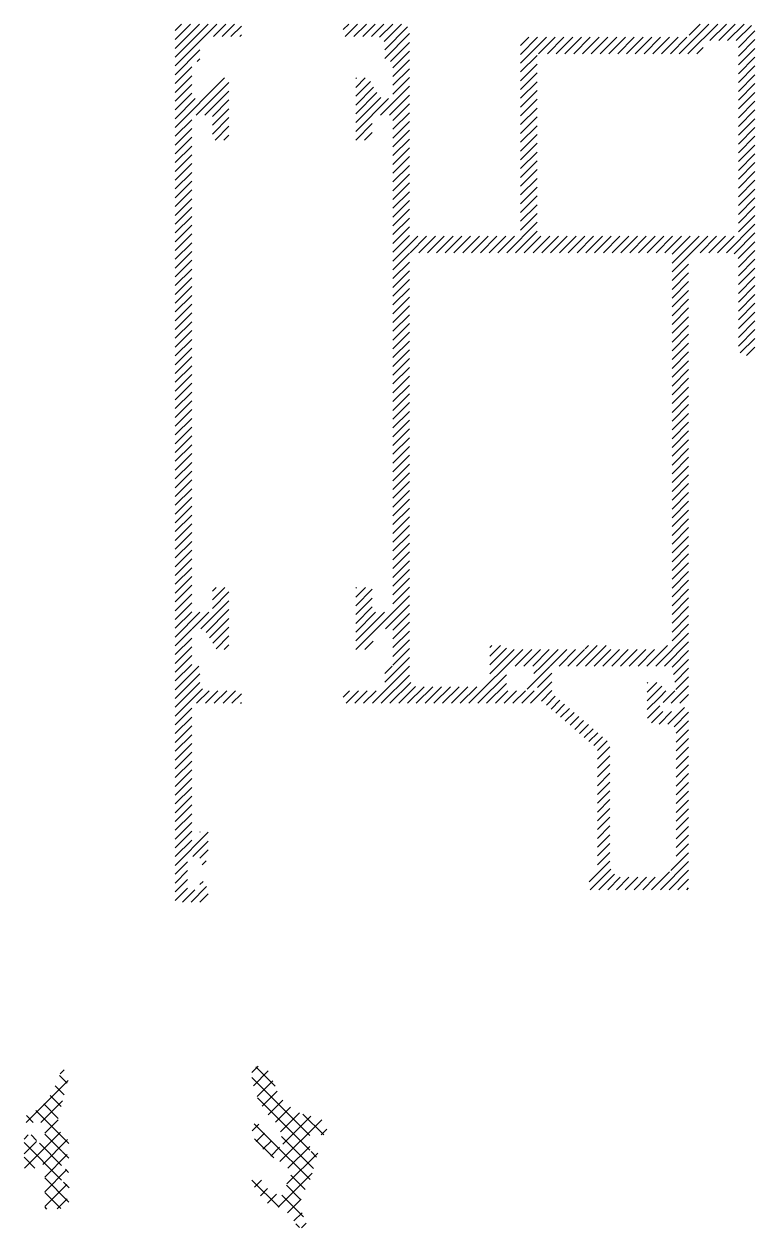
# Model space of a CAD drawing. Extents: x -0.04 to 2.29, y -0.5 to 2.03.
# Drawn here: x 0.5318 to 0.62, y 1.2947 to 1.44 of the extents above; entities that cross this region are included whole.
import ezdxf

# ---------------------------------------------------------------- set-up
doc = ezdxf.new("R2010")
doc.units = 0
doc.header["$LTSCALE"] = 0.1
doc.linetypes.add('AUSGEZOGEN', pattern=[0])
doc.layers.get('0').update_dxf_attribs({"linetype": 'AUSGEZOGEN'})
doc.layers.add('SCHRAFF', color=4, linetype='AUSGEZOGEN')

# ---------------------------------------------------------------- blocks, each defined once
blk = doc.blocks.new('*X')
at = {"color": 0}
for p, q in [((1.365, 0.753), (1.366, 0.754)), ((1.3653, 0.75223), (1.36706, 0.754)), ((1.36612, 0.752), (1.36812, 0.754)), ((1.36718, 0.752), (1.36918, 0.754)), ((1.36824, 0.752), (1.37024, 0.754)), ((1.3693, 0.752), (1.3713, 0.754)), ((1.37036, 0.752), (1.37236, 0.754)), ((1.37143, 0.752), (1.37343, 0.754)), ((1.37249, 0.752), (1.37449, 0.754)), ((1.37355, 0.752), (1.37555, 0.754)), ((1.37461, 0.752), (1.37661, 0.754)), ((1.37567, 0.752), (1.37767, 0.754)), ((1.37669, 0.75196), (1.37873, 0.754)), ((1.37727, 0.75149), (1.37979, 0.754)), ((1.3774, 0.75055), (1.38085, 0.754)), ((1.37991, 0.752), (1.38191, 0.754)), ((1.38097, 0.752), (1.38297, 0.754)), ((1.38203, 0.752), (1.38403, 0.754)), ((1.38309, 0.752), (1.38509, 0.754)), ((1.38415, 0.752), (1.38615, 0.754)), ((1.38521, 0.752), (1.38721, 0.754)), ((1.38627, 0.752), (1.38827, 0.754)), ((1.38734, 0.752), (1.38934, 0.754)), ((1.3884, 0.752), (1.3904, 0.754)), ((1.38946, 0.752), (1.39146, 0.754)), ((1.39052, 0.752), (1.39252, 0.754)), ((1.39158, 0.752), (1.39358, 0.754)), ((1.39264, 0.752), (1.39464, 0.754)), ((1.3937, 0.752), (1.3957, 0.754)), ((1.39476, 0.752), (1.39676, 0.754)), ((1.39582, 0.752), (1.39782, 0.754)), ((1.39688, 0.752), (1.39888, 0.754)), ((1.39794, 0.752), (1.39994, 0.754)), ((1.399, 0.752), (1.401, 0.754)), ((1.40006, 0.752), (1.40206, 0.754)), ((1.40112, 0.752), (1.40312, 0.754)), ((1.40218, 0.752), (1.40417, 0.75399)), ((1.403, 0.75175), (1.40482, 0.75357)), ((1.3774, 0.74949), (1.3794, 0.75149)), ((1.403, 0.75069), (1.405, 0.75269)), ((1.403, 0.74963), (1.405, 0.75163)), ((1.3774, 0.74843), (1.3794, 0.75043)), ((1.403, 0.74857), (1.405, 0.75057)), ((1.3774, 0.74737), (1.3794, 0.74937)), ((1.4014, 0.74591), (1.405, 0.74951)), ((1.4014, 0.74485), (1.405, 0.74845)), ((1.37509, 0.744), (1.3794, 0.74831)), ((1.37615, 0.744), (1.3794, 0.74725)), ((1.4014, 0.74697), (1.40219, 0.74776)), ((1.40368, 0.74607), (1.405, 0.74739)), ((1.3005, 0.74259), (1.30391, 0.746)), ((1.3005, 0.74365), (1.30285, 0.746)), ((1.3005, 0.74471), (1.30179, 0.746)), ((1.3005, 0.74577), (1.30073, 0.746)), ((1.30281, 0.74384), (1.30497, 0.746)), ((1.30453, 0.7445), (1.30603, 0.746)), ((1.30559, 0.7445), (1.30709, 0.746)), ((1.30665, 0.7445), (1.30815, 0.746)), ((1.30771, 0.7445), (1.30921, 0.746)), ((1.30877, 0.7445), (1.31027, 0.746)), ((1.30983, 0.7445), (1.31133, 0.746)), ((1.31089, 0.7445), (1.31239, 0.746)), ((1.31195, 0.7445), (1.31345, 0.746)), ((1.31301, 0.7445), (1.31451, 0.746)), ((1.31407, 0.7445), (1.31557, 0.746)), ((1.31514, 0.7445), (1.31664, 0.746)), ((1.3162, 0.7445), (1.3177, 0.746)), ((1.31726, 0.7445), (1.31876, 0.746)), ((1.31832, 0.7445), (1.31982, 0.746)), ((1.31938, 0.7445), (1.32088, 0.746)), ((1.32018, 0.74424), (1.32194, 0.746)), ((1.323, 0.74388), (1.32512, 0.746)), ((1.323, 0.74494), (1.32406, 0.746)), ((1.32466, 0.74447), (1.32618, 0.746)), ((1.32556, 0.74432), (1.32724, 0.746)), ((1.32647, 0.74417), (1.3283, 0.746)), ((1.32738, 0.74402), (1.32936, 0.746)), ((1.3275, 0.74202), (1.33148, 0.746)), ((1.3275, 0.74308), (1.33042, 0.746)), ((1.33055, 0.744), (1.33255, 0.746)), ((1.33161, 0.744), (1.33361, 0.746)), ((1.33267, 0.744), (1.33467, 0.746)), ((1.33373, 0.744), (1.33573, 0.746)), ((1.33479, 0.744), (1.33679, 0.746)), ((1.33585, 0.744), (1.33785, 0.746)), ((1.33691, 0.744), (1.33891, 0.746)), ((1.33797, 0.744), (1.33997, 0.746)), ((1.33903, 0.744), (1.34103, 0.746)), ((1.34009, 0.744), (1.34209, 0.746)), ((1.34115, 0.744), (1.34315, 0.746)), ((1.34221, 0.744), (1.34421, 0.746)), ((1.34327, 0.744), (1.34527, 0.746)), ((1.34433, 0.744), (1.34633, 0.746)), ((1.34539, 0.744), (1.34739, 0.746)), ((1.34645, 0.744), (1.34845, 0.746)), ((1.34752, 0.744), (1.34952, 0.746)), ((1.34858, 0.744), (1.35058, 0.746)), ((1.34964, 0.744), (1.35164, 0.746)), ((1.3507, 0.744), (1.3527, 0.746)), ((1.35176, 0.744), (1.35376, 0.746)), ((1.35282, 0.744), (1.35482, 0.746)), ((1.35388, 0.744), (1.35588, 0.746)), ((1.35494, 0.744), (1.35694, 0.746)), ((1.356, 0.744), (1.358, 0.746)), ((1.35706, 0.744), (1.35906, 0.746)), ((1.35812, 0.744), (1.36012, 0.746)), ((1.35918, 0.744), (1.36118, 0.746)), ((1.36024, 0.744), (1.36224, 0.746)), ((1.3613, 0.744), (1.3633, 0.746)), ((1.36236, 0.744), (1.36436, 0.746)), ((1.36343, 0.744), (1.36543, 0.746)), ((1.36449, 0.744), (1.36649, 0.746)), ((1.36555, 0.744), (1.36755, 0.746)), ((1.36661, 0.744), (1.36861, 0.746)), ((1.36767, 0.744), (1.36967, 0.746)), ((1.36873, 0.744), (1.37073, 0.746)), ((1.36979, 0.744), (1.37179, 0.746)), ((1.37085, 0.744), (1.37285, 0.746)), ((1.37191, 0.744), (1.37391, 0.746)), ((1.37297, 0.744), (1.37497, 0.746)), ((1.37403, 0.744), (1.37603, 0.746)), ((1.37721, 0.744), (1.3794, 0.74619)), ((1.4014, 0.74379), (1.4034, 0.74579)), ((1.3205, 0.7435), (1.3225, 0.7455)), ((1.32309, 0.74291), (1.3245, 0.74432)), ((1.3774, 0.74313), (1.3794, 0.74513)), ((1.4014, 0.74273), (1.4034, 0.74473)), ((1.3005, 0.74153), (1.30266, 0.74369)), ((1.3205, 0.74244), (1.322, 0.74394)), ((1.32063, 0.74151), (1.322, 0.74288)), ((1.3233, 0.741), (1.32507, 0.74277)), ((1.32374, 0.7425), (1.3245, 0.74326)), ((1.3275, 0.74095), (1.33, 0.74345)), ((1.3774, 0.74206), (1.3794, 0.74406)), ((1.3774, 0.741), (1.3794, 0.743)), ((1.4014, 0.74167), (1.4034, 0.74367)), ((1.3005, 0.74047), (1.302, 0.74197)), ((1.32122, 0.74104), (1.32268, 0.7425)), ((1.32224, 0.741), (1.32374, 0.7425)), ((1.32436, 0.741), (1.3255, 0.74214)), ((1.3275, 0.73989), (1.3295, 0.74189)), ((1.3774, 0.73994), (1.3794, 0.74194)), ((1.4014, 0.74061), (1.4034, 0.74261)), ((1.4014, 0.73955), (1.4034, 0.74155)), ((1.3005, 0.73941), (1.302, 0.74091)), ((1.3005, 0.73835), (1.302, 0.73985)), ((1.32542, 0.741), (1.3255, 0.74108)), ((1.3275, 0.73883), (1.3295, 0.74083)), ((1.3275, 0.73777), (1.3295, 0.73977)), ((1.3774, 0.73888), (1.3794, 0.74088)), ((1.3774, 0.73782), (1.3794, 0.73982)), ((1.4014, 0.73849), (1.4034, 0.74049)), ((1.3005, 0.73729), (1.302, 0.73879)), ((1.3275, 0.73671), (1.3295, 0.73871)), ((1.3774, 0.73676), (1.3794, 0.73876)), ((1.4014, 0.73743), (1.4034, 0.73943)), ((1.4014, 0.73637), (1.4034, 0.73837)), ((1.3005, 0.73623), (1.30202, 0.73775)), ((1.3005, 0.73517), (1.30236, 0.73703)), ((1.3275, 0.73565), (1.3295, 0.73765)), ((1.3774, 0.7357), (1.3794, 0.7377)), ((1.4014, 0.73531), (1.4034, 0.73731)), ((1.3005, 0.73411), (1.30298, 0.73659)), ((1.30145, 0.734), (1.30395, 0.7365)), ((1.30351, 0.735), (1.30501, 0.7365)), ((1.30457, 0.735), (1.30607, 0.7365)), ((1.30564, 0.735), (1.30714, 0.7365)), ((1.3067, 0.735), (1.3082, 0.7365)), ((1.30776, 0.735), (1.30926, 0.7365)), ((1.30882, 0.735), (1.31032, 0.7365)), ((1.30988, 0.735), (1.31138, 0.7365)), ((1.31094, 0.735), (1.31244, 0.7365)), ((1.312, 0.735), (1.3135, 0.7365)), ((1.31306, 0.735), (1.31456, 0.7365)), ((1.31412, 0.735), (1.31562, 0.7365)), ((1.31518, 0.735), (1.31668, 0.7365)), ((1.31624, 0.735), (1.31774, 0.7365)), ((1.3173, 0.735), (1.31847, 0.73617)), ((1.3179, 0.73454), (1.31896, 0.7356)), ((1.3275, 0.73459), (1.3295, 0.73659)), ((1.3275, 0.73353), (1.33, 0.73603)), ((1.3774, 0.73464), (1.3794, 0.73664)), ((1.3774, 0.73358), (1.3794, 0.73558)), ((1.4014, 0.73424), (1.4034, 0.73624)), ((1.31839, 0.73396), (1.31945, 0.73503)), ((1.31888, 0.73339), (1.31994, 0.73446)), ((1.3275, 0.73247), (1.33, 0.73497)), ((1.3774, 0.73252), (1.3794, 0.73452)), ((1.4014, 0.73318), (1.4034, 0.73518)), ((1.4014, 0.73212), (1.4034, 0.73412)), ((1.31937, 0.73282), (1.32043, 0.73389)), ((1.31986, 0.73225), (1.32092, 0.73331)), ((1.32035, 0.73168), (1.32141, 0.73274)), ((1.3275, 0.73141), (1.3295, 0.73341)), ((1.32959, 0.7335), (1.33, 0.73391)), ((1.3774, 0.73146), (1.3794, 0.73346)), ((1.4014, 0.73106), (1.4034, 0.73306)), ((1.32084, 0.73111), (1.3219, 0.73217)), ((1.32133, 0.73054), (1.32239, 0.7316)), ((1.32181, 0.72997), (1.32288, 0.73103)), ((1.3275, 0.73035), (1.3295, 0.73235)), ((1.3275, 0.72929), (1.3295, 0.73129)), ((1.3774, 0.7304), (1.3794, 0.7324)), ((1.3774, 0.72934), (1.3794, 0.73134)), ((1.4014, 0.73), (1.4034, 0.732)), ((1.3223, 0.7294), (1.32337, 0.73046)), ((1.32279, 0.72882), (1.32386, 0.72989)), ((1.3275, 0.72823), (1.3295, 0.73023)), ((1.3774, 0.72828), (1.3794, 0.73028)), ((1.4014, 0.72894), (1.4034, 0.73094)), ((1.4014, 0.72788), (1.4034, 0.72988)), ((1.32328, 0.72825), (1.32453, 0.7295)), ((1.32409, 0.728), (1.32559, 0.7295)), ((1.32471, 0.7265), (1.32744, 0.72923)), ((1.32492, 0.72777), (1.32665, 0.7295)), ((1.32659, 0.72732), (1.3275, 0.72823)), ((1.3275, 0.72717), (1.3295, 0.72917)), ((1.3275, 0.72611), (1.3295, 0.72811)), ((1.3774, 0.72722), (1.3794, 0.72922)), ((1.3774, 0.72615), (1.3794, 0.72815)), ((1.40028, 0.7257), (1.4034, 0.72882)), ((1.323, 0.72691), (1.32409, 0.728)), ((1.323, 0.72585), (1.3245, 0.72735)), ((1.3275, 0.72505), (1.3295, 0.72705)), ((1.3774, 0.72509), (1.38001, 0.7277)), ((1.3774, 0.72403), (1.38107, 0.7277)), ((1.38013, 0.7257), (1.38213, 0.7277)), ((1.38119, 0.7257), (1.38319, 0.7277)), ((1.38225, 0.7257), (1.38425, 0.7277)), ((1.38331, 0.7257), (1.38531, 0.7277)), ((1.38437, 0.7257), (1.38637, 0.7277)), ((1.38543, 0.7257), (1.38743, 0.7277)), ((1.38649, 0.7257), (1.38849, 0.7277)), ((1.38755, 0.7257), (1.38955, 0.7277)), ((1.38861, 0.7257), (1.39061, 0.7277)), ((1.38967, 0.7257), (1.39167, 0.7277)), ((1.39073, 0.7257), (1.39273, 0.7277)), ((1.39179, 0.7257), (1.39379, 0.7277)), ((1.39286, 0.7257), (1.39486, 0.7277)), ((1.39392, 0.7257), (1.39592, 0.7277)), ((1.39498, 0.7257), (1.39698, 0.7277)), ((1.39604, 0.7257), (1.39804, 0.7277)), ((1.3971, 0.7257), (1.3991, 0.7277)), ((1.39816, 0.7257), (1.40016, 0.7277)), ((1.39922, 0.7257), (1.40122, 0.7277)), ((1.40134, 0.7257), (1.4034, 0.72776)), ((1.4024, 0.7257), (1.4034, 0.7267)), ((1.323, 0.72479), (1.3245, 0.72629)), ((1.323, 0.71948), (1.3295, 0.72598)), ((1.323, 0.72373), (1.3245, 0.72523)), ((1.323, 0.72267), (1.3245, 0.72417)), ((1.323, 0.72055), (1.32645, 0.724)), ((1.323, 0.72161), (1.32539, 0.724)), ((1.32658, 0.722), (1.3295, 0.72492)), ((1.32764, 0.722), (1.32964, 0.724)), ((1.3774, 0.72297), (1.3794, 0.72497)), ((1.3774, 0.72191), (1.3794, 0.72391)), ((1.3287, 0.722), (1.33, 0.7233)), ((1.3774, 0.72085), (1.3794, 0.72285)), ((1.32976, 0.722), (1.33, 0.72224)), ((1.3774, 0.71979), (1.3794, 0.72179)), ((1.323, 0.71842), (1.325, 0.72042)), ((1.3774, 0.71873), (1.3794, 0.72073)), ((1.3774, 0.71767), (1.3794, 0.71967)), ((1.323, 0.71736), (1.325, 0.71936)), ((1.323, 0.7163), (1.325, 0.7183)), ((1.3774, 0.71661), (1.3794, 0.71861)), ((1.323, 0.71524), (1.325, 0.71724)), ((1.3774, 0.71555), (1.3794, 0.71755)), ((1.3774, 0.71449), (1.3794, 0.71649)), ((1.323, 0.71418), (1.325, 0.71618)), ((1.323, 0.71312), (1.325, 0.71512)), ((1.3774, 0.71343), (1.3794, 0.71543)), ((1.323, 0.71206), (1.325, 0.71406)), ((1.3774, 0.71237), (1.3794, 0.71437)), ((1.323, 0.711), (1.32504, 0.71303)), ((1.323, 0.70994), (1.3255, 0.71244)), ((1.323, 0.70782), (1.32748, 0.7123)), ((1.323, 0.70888), (1.32642, 0.7123)), ((1.32554, 0.7093), (1.32854, 0.7123)), ((1.3276, 0.7103), (1.3296, 0.7123)), ((1.32866, 0.7103), (1.33066, 0.7123)), ((1.3295, 0.70583), (1.33597, 0.7123)), ((1.32973, 0.7103), (1.33173, 0.7123)), ((1.33079, 0.7103), (1.33279, 0.7123)), ((1.33185, 0.7103), (1.33385, 0.7123)), ((1.332, 0.70939), (1.33491, 0.7123)), ((1.33503, 0.7103), (1.33703, 0.7123)), ((1.33609, 0.7103), (1.33809, 0.7123)), ((1.33715, 0.7103), (1.33915, 0.7123)), ((1.33821, 0.7103), (1.34021, 0.7123)), ((1.33927, 0.7103), (1.34127, 0.7123)), ((1.34033, 0.7103), (1.34233, 0.7123)), ((1.34139, 0.7103), (1.34339, 0.7123)), ((1.34245, 0.7103), (1.34445, 0.7123)), ((1.34351, 0.7103), (1.34551, 0.7123)), ((1.34457, 0.7103), (1.34657, 0.7123)), ((1.34564, 0.7103), (1.34764, 0.7123)), ((1.3467, 0.7103), (1.3487, 0.7123)), ((1.34776, 0.7103), (1.34976, 0.7123)), ((1.34882, 0.7103), (1.35082, 0.7123)), ((1.34988, 0.7103), (1.35188, 0.7123)), ((1.35094, 0.7103), (1.35294, 0.7123)), ((1.352, 0.7103), (1.354, 0.7123)), ((1.35306, 0.7103), (1.35506, 0.7123)), ((1.35412, 0.7103), (1.35612, 0.7123)), ((1.35518, 0.7103), (1.35718, 0.7123)), ((1.35624, 0.7103), (1.35824, 0.7123)), ((1.3573, 0.7103), (1.3593, 0.7123)), ((1.35836, 0.7103), (1.36036, 0.7123)), ((1.35942, 0.7103), (1.36142, 0.7123)), ((1.36048, 0.7103), (1.36248, 0.7123)), ((1.36155, 0.7103), (1.36355, 0.7123)), ((1.36261, 0.7103), (1.36461, 0.7123)), ((1.36367, 0.7103), (1.36567, 0.7123)), ((1.36473, 0.7103), (1.36673, 0.7123)), ((1.36579, 0.7103), (1.36779, 0.7123)), ((1.36685, 0.7103), (1.36885, 0.7123)), ((1.36791, 0.7103), (1.36991, 0.7123)), ((1.36897, 0.7103), (1.37097, 0.7123)), ((1.37003, 0.7103), (1.37203, 0.7123)), ((1.37109, 0.7103), (1.37309, 0.7123)), ((1.37215, 0.7103), (1.37415, 0.7123)), ((1.37321, 0.7103), (1.37521, 0.7123)), ((1.37427, 0.7103), (1.37627, 0.7123)), ((1.37533, 0.7103), (1.37733, 0.7123)), ((1.37639, 0.7103), (1.3794, 0.71331)), ((1.37746, 0.7103), (1.37946, 0.7123)), ((1.37852, 0.7103), (1.38052, 0.7123)), ((1.37958, 0.7103), (1.38158, 0.7123)), ((1.38064, 0.7103), (1.38264, 0.7123)), ((1.3817, 0.7103), (1.3837, 0.7123)), ((1.38276, 0.7103), (1.38476, 0.7123)), ((1.38382, 0.7103), (1.38582, 0.7123)), ((1.38488, 0.7103), (1.38688, 0.7123)), ((1.38594, 0.7103), (1.38794, 0.7123)), ((1.387, 0.7103), (1.389, 0.7123)), ((1.38806, 0.7103), (1.39006, 0.7123)), ((1.38912, 0.7103), (1.39112, 0.7123)), ((1.39018, 0.7103), (1.39218, 0.7123)), ((1.39124, 0.7103), (1.39324, 0.7123)), ((1.3923, 0.7103), (1.3943, 0.7123)), ((1.39337, 0.7103), (1.39537, 0.7123)), ((1.394, 0.70987), (1.39643, 0.7123)), ((1.394, 0.70881), (1.39749, 0.7123)), ((1.39655, 0.7103), (1.39855, 0.7123)), ((1.39761, 0.7103), (1.39961, 0.7123)), ((1.39867, 0.7103), (1.40067, 0.7123)), ((1.39973, 0.7103), (1.40173, 0.7123)), ((1.4005, 0.71001), (1.40279, 0.7123)), ((1.40085, 0.7093), (1.40385, 0.7123)), ((1.40191, 0.7093), (1.40466, 0.71205)), ((1.40289, 0.70922), (1.405, 0.71133)), ((1.3266, 0.7093), (1.3275, 0.7102)), ((1.33053, 0.7058), (1.334, 0.70927)), ((1.39205, 0.7058), (1.396, 0.70975)), ((1.40342, 0.70869), (1.405, 0.71027)), ((1.4035, 0.70771), (1.405, 0.70921)), ((1.323, 0.70676), (1.3245, 0.70826)), ((1.3295, 0.70689), (1.33052, 0.70791)), ((1.33159, 0.7058), (1.334, 0.70821)), ((1.33265, 0.7058), (1.33465, 0.7078)), ((1.33371, 0.7058), (1.33571, 0.7078)), ((1.33477, 0.7058), (1.33677, 0.7078)), ((1.391, 0.70687), (1.39193, 0.7078)), ((1.391, 0.70581), (1.39299, 0.7078)), ((1.39311, 0.7058), (1.39615, 0.70884)), ((1.39417, 0.7058), (1.39673, 0.70836)), ((1.39523, 0.7058), (1.39739, 0.70796)), ((1.4035, 0.70665), (1.405, 0.70815)), ((1.323, 0.7057), (1.3245, 0.7072)), ((1.33583, 0.7058), (1.337, 0.70697)), ((1.39629, 0.7058), (1.39806, 0.70757)), ((1.39735, 0.7058), (1.3985, 0.70695)), ((1.4035, 0.70559), (1.405, 0.70709)), ((1.323, 0.70464), (1.3245, 0.70614)), ((1.32373, 0.7043), (1.3245, 0.70507)), ((1.33689, 0.7058), (1.337, 0.70591)), ((1.39841, 0.7058), (1.3985, 0.70589)), ((1.4035, 0.70452), (1.405, 0.70602)), ((1.40434, 0.7043), (1.405, 0.70496)), ((0.67689, 0.70164), (0.67758, 0.70233)), ((0.67942, 0.69944), (0.67689, 0.70197)), ((0.66818, 0.69646), (0.67227, 0.70055)), ((0.67098, 0.6975), (0.6747, 0.70122)), ((0.67671, 0.69684), (0.67285, 0.70071)), ((0.67368, 0.69666), (0.67873, 0.70171)), ((0.6749, 0.70042), (0.67423, 0.70109)), ((0.66567, 0.69926), (0.66625, 0.69984)), ((0.66652, 0.69834), (0.66751, 0.69933)), ((0.66962, 0.69687), (0.66699, 0.69949)), ((0.6675, 0.69755), (0.66916, 0.69922)), ((0.67082, 0.69743), (0.66906, 0.69919)), ((0.67203, 0.69799), (0.67029, 0.69972)), ((0.6762, 0.69558), (0.6715, 0.70029)), ((0.67287, 0.69762), (0.67552, 0.70027)), ((0.68138, 0.69394), (0.67506, 0.70027)), ((0.67579, 0.69701), (0.67917, 0.70038)), ((0.68382, 0.69327), (0.67682, 0.70027)), ((0.66616, 0.69856), (0.66572, 0.699)), ((0.67729, 0.69674), (0.67957, 0.69902)), ((0.67845, 0.69613), (0.68026, 0.69794)), ((0.67145, 0.69327), (0.66817, 0.69655)), ((0.66865, 0.69516), (0.66975, 0.69626)), ((0.67433, 0.69555), (0.67541, 0.69662)), ((0.67934, 0.69525), (0.68111, 0.69702)), ((0.68038, 0.69452), (0.6822, 0.69634)), ((0.66955, 0.69429), (0.67042, 0.69517)), ((0.67643, 0.69359), (0.67412, 0.6959)), ((0.67516, 0.6946), (0.67618, 0.69562)), ((0.67612, 0.6938), (0.67712, 0.6948)), ((0.67824, 0.69354), (0.67622, 0.69556)), ((0.68152, 0.69389), (0.68343, 0.6958)), ((0.6851, 0.69376), (0.68278, 0.69608)), ((0.68284, 0.69345), (0.68462, 0.69522)), ((0.6706, 0.69358), (0.67144, 0.69442)), ((0.67738, 0.69329), (0.67821, 0.69412)), ((0.68443, 0.69327), (0.6852, 0.69404)), ((1.323, 0.69085), (1.32415, 0.692)), ((1.323, 0.69191), (1.32309, 0.692)), ((1.4035, 0.6918), (1.4037, 0.692)), ((1.4035, 0.69074), (1.40476, 0.692)), ((1.323, 0.68979), (1.3245, 0.69129)), ((1.3295, 0.68992), (1.33008, 0.6905)), ((1.32959, 0.68895), (1.33114, 0.6905)), ((1.33025, 0.68855), (1.3322, 0.6905)), ((1.33091, 0.68815), (1.33326, 0.6905)), ((1.33157, 0.68775), (1.33432, 0.6905)), ((1.33199, 0.6871), (1.33538, 0.6905)), ((1.33444, 0.6885), (1.33644, 0.6905)), ((1.391, 0.6899), (1.3916, 0.6905)), ((1.391, 0.68884), (1.39266, 0.6905)), ((1.39172, 0.6885), (1.39372, 0.6905)), ((1.39278, 0.6885), (1.39478, 0.6905)), ((1.39384, 0.6885), (1.39584, 0.6905)), ((1.394, 0.6876), (1.3969, 0.6905)), ((1.394, 0.68654), (1.39796, 0.6905)), ((1.4035, 0.68968), (1.405, 0.69118)), ((1.323, 0.68873), (1.3245, 0.69023)), ((1.323, 0.68766), (1.3245, 0.68916)), ((1.3355, 0.6885), (1.337, 0.69)), ((1.33656, 0.6885), (1.337, 0.68894)), ((1.39252, 0.684), (1.3985, 0.68998)), ((1.39995, 0.684), (1.405, 0.68905)), ((1.4035, 0.68862), (1.405, 0.69012)), ((1.299, 0.687), (1.3, 0.688)), ((1.299, 0.68594), (1.30087, 0.68781)), ((1.30343, 0.684), (1.30743, 0.688)), ((1.3035, 0.68726), (1.30399, 0.68774)), ((1.3043, 0.687), (1.3053, 0.688)), ((1.3045, 0.68614), (1.30636, 0.688)), ((1.323, 0.6866), (1.3245, 0.6881)), ((1.332, 0.68606), (1.334, 0.68806)), ((1.40101, 0.684), (1.405, 0.68799)), ((1.299, 0.68488), (1.3005, 0.68638)), ((1.30112, 0.687), (1.3015, 0.68738)), ((1.30449, 0.684), (1.3065, 0.68601)), ((1.30555, 0.684), (1.30755, 0.686)), ((1.30661, 0.684), (1.30861, 0.686)), ((1.30749, 0.687), (1.3075, 0.68701)), ((1.30767, 0.684), (1.30967, 0.686)), ((1.30873, 0.684), (1.31073, 0.686)), ((1.30979, 0.684), (1.31179, 0.686)), ((1.31085, 0.684), (1.31285, 0.686)), ((1.31191, 0.684), (1.31391, 0.686)), ((1.31297, 0.684), (1.31497, 0.686)), ((1.31403, 0.684), (1.31603, 0.686)), ((1.31509, 0.684), (1.31709, 0.686)), ((1.31615, 0.684), (1.31815, 0.686)), ((1.31721, 0.684), (1.31921, 0.686)), ((1.31827, 0.684), (1.32027, 0.686)), ((1.31934, 0.684), (1.32134, 0.686)), ((1.3204, 0.684), (1.3224, 0.686)), ((1.32146, 0.684), (1.32477, 0.68731)), ((1.32252, 0.684), (1.32552, 0.687)), ((1.32358, 0.684), (1.32658, 0.687)), ((1.32464, 0.684), (1.3275, 0.68686)), ((1.3257, 0.684), (1.3277, 0.686)), ((1.32676, 0.684), (1.32876, 0.686)), ((1.32782, 0.684), (1.32982, 0.686)), ((1.32888, 0.684), (1.33088, 0.686)), ((1.32994, 0.684), (1.33194, 0.686)), ((1.331, 0.684), (1.334, 0.687)), ((1.33206, 0.684), (1.33406, 0.686)), ((1.33312, 0.684), (1.33512, 0.686)), ((1.33418, 0.684), (1.33618, 0.686)), ((1.33525, 0.684), (1.33725, 0.686)), ((1.33631, 0.684), (1.33831, 0.686)), ((1.33737, 0.684), (1.33937, 0.686)), ((1.33843, 0.684), (1.34043, 0.686)), ((1.33949, 0.684), (1.34149, 0.686)), ((1.34055, 0.684), (1.34255, 0.686)), ((1.34161, 0.684), (1.34361, 0.686)), ((1.34267, 0.684), (1.34467, 0.686)), ((1.34373, 0.684), (1.34573, 0.686)), ((1.34479, 0.684), (1.34679, 0.686)), ((1.34585, 0.684), (1.34785, 0.686)), ((1.34691, 0.684), (1.34891, 0.686)), ((1.34797, 0.684), (1.34997, 0.686)), ((1.34903, 0.684), (1.35103, 0.686)), ((1.35009, 0.684), (1.35209, 0.686)), ((1.35116, 0.684), (1.35316, 0.686)), ((1.35222, 0.684), (1.35422, 0.686)), ((1.35328, 0.684), (1.35528, 0.686)), ((1.35434, 0.684), (1.35634, 0.686)), ((1.3554, 0.684), (1.3574, 0.686)), ((1.35646, 0.684), (1.35846, 0.686)), ((1.35752, 0.684), (1.35952, 0.686)), ((1.35858, 0.684), (1.36058, 0.686)), ((1.35964, 0.684), (1.36164, 0.686)), ((1.3607, 0.684), (1.3627, 0.686)), ((1.36176, 0.684), (1.36376, 0.686)), ((1.36282, 0.684), (1.36482, 0.686)), ((1.36388, 0.684), (1.36588, 0.686)), ((1.36494, 0.684), (1.36694, 0.686)), ((1.366, 0.684), (1.368, 0.686)), ((1.36707, 0.684), (1.36907, 0.686)), ((1.36813, 0.684), (1.37013, 0.686)), ((1.36919, 0.684), (1.37119, 0.686)), ((1.37025, 0.684), (1.37225, 0.686)), ((1.37131, 0.684), (1.37331, 0.686)), ((1.37237, 0.684), (1.37437, 0.686)), ((1.37343, 0.684), (1.37543, 0.686)), ((1.37449, 0.684), (1.37649, 0.686)), ((1.37555, 0.684), (1.37755, 0.686)), ((1.37661, 0.684), (1.37861, 0.686)), ((1.37767, 0.684), (1.37967, 0.686)), ((1.37873, 0.684), (1.38073, 0.686)), ((1.37979, 0.684), (1.38179, 0.686)), ((1.38085, 0.684), (1.38285, 0.686)), ((1.38191, 0.684), (1.38391, 0.686)), ((1.38298, 0.684), (1.38498, 0.686)), ((1.38404, 0.684), (1.38604, 0.686)), ((1.3851, 0.684), (1.3871, 0.686)), ((1.38616, 0.684), (1.38816, 0.686)), ((1.38722, 0.684), (1.38922, 0.686)), ((1.38828, 0.684), (1.39028, 0.686)), ((1.38934, 0.684), (1.39134, 0.686)), ((1.3904, 0.684), (1.3924, 0.686)), ((1.39146, 0.684), (1.39346, 0.686)), ((1.39358, 0.684), (1.396, 0.68642)), ((1.39464, 0.684), (1.39664, 0.686)), ((1.3957, 0.684), (1.3977, 0.686)), ((1.39676, 0.684), (1.39876, 0.686)), ((1.39782, 0.684), (1.39982, 0.686)), ((1.39888, 0.684), (1.40188, 0.687)), ((1.4005, 0.68668), (1.40082, 0.687)), ((1.40207, 0.684), (1.405, 0.68693)), ((1.29918, 0.684), (1.30068, 0.6855)), ((1.30024, 0.684), (1.30174, 0.6855)), ((1.3013, 0.684), (1.3028, 0.6855)), ((1.30236, 0.684), (1.30386, 0.6855)), ((1.40313, 0.684), (1.405, 0.68587)), ((1.40421, 0.68402), (1.40498, 0.68479)), ((0.66798, 0.66975), (0.66918, 0.67095)), ((0.66993, 0.66827), (0.668, 0.6702)), ((0.66827, 0.66827), (0.67093, 0.67093)), ((0.6717, 0.66827), (0.6688, 0.67117)), ((0.67003, 0.66827), (0.67267, 0.6709)), ((0.67121, 0.67053), (0.67051, 0.67122)), ((0.67597, 0.66577), (0.67145, 0.67028)), ((0.6718, 0.66827), (0.67452, 0.67098)), ((0.67276, 0.67075), (0.67237, 0.67113)), ((0.67289, 0.66582), (0.67724, 0.67017)), ((0.67589, 0.66762), (0.67322, 0.67029)), ((0.67334, 0.66804), (0.67633, 0.67102)), ((0.67491, 0.67036), (0.6741, 0.67118)), ((0.677, 0.66827), (0.67494, 0.67033)), ((0.67984, 0.6672), (0.67586, 0.67118)), ((0.67839, 0.66601), (0.68345, 0.67107)), ((0.67839, 0.66778), (0.68101, 0.6704)), ((0.68167, 0.66891), (0.68033, 0.67024)), ((0.68282, 0.66952), (0.68175, 0.6706)), ((0.68407, 0.67004), (0.68313, 0.67098)), ((0.68427, 0.67013), (0.68475, 0.67061)), ((0.67711, 0.66827), (0.67871, 0.66987)), ((0.68064, 0.66817), (0.6789, 0.6699)), ((0.66816, 0.66827), (0.66794, 0.66849)), ((0.6742, 0.66577), (0.67289, 0.66708)), ((0.67461, 0.66577), (0.67611, 0.66727)), ((0.67689, 0.66662), (0.67624, 0.66727)), ((0.67637, 0.66577), (0.67689, 0.66628)), ((0.67923, 0.66604), (0.67839, 0.66688))]:
    blk.add_line(p, q, dxfattribs=at)

msp = doc.modelspace()

# ---------------------------------------------------------------- block references
at = {"layer": 'SCHRAFF', "color": 0, "xscale": -1, "rotation": 270}
for p in [(-0.134, 0.629), (-0.134, 0.629), (-0.134, 0.035), (-0.134, 0.035)]:
    msp.add_blockref('*X', p, dxfattribs=at)

doc.saveas('drawing.dxf')
